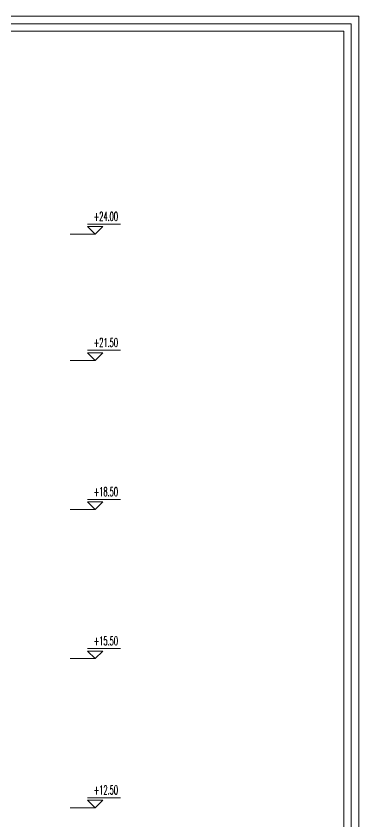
# Model space of a CAD drawing. Header units: millimetres. Extents: x -16104 to 67872, y -88009 to 12107.
# Drawn here: x 45578 to 46255, y 10513 to 12107 of the extents above; entities that cross this region are included whole.
import ezdxf

# ---------------------------------------------------------------- set-up
doc = ezdxf.new("R2010")
doc.units = ezdxf.units.MM
doc.layers.add('c05', color=32, linetype='Continuous', lineweight=13)
doc.layers.add('TARAMA', color=8, linetype='Continuous', lineweight=15)
doc.styles.add('OLCU', font='simplex.shx', dxfattribs={"width": 0.6, "height": 1400})

msp = doc.modelspace()

# ---------------------------------------------------------------- linework, layer by layer
at = {"layer": 'c05'}
for points in [[(46255.1, 8939.6), (46255.1, 8729.3), (42724.8, 8729.3), (42724.8, 12107.1), (46255.1, 12107.1), (46255.1, 10251)], [(46255.1, 8939.6), (46255.1, 8729.3), (42724.8, 8729.3), (42724.8, 12107.1), (46255.1, 12107.1), (46255.1, 10251)], [(46240.1, 8939.6), (46240.1, 8744.3), (42739.8, 8744.3), (42739.8, 12092.1), (46240.1, 12092.1), (46240.1, 10251)], [(46225.1, 8939.6), (46225.1, 8759.3), (42754.8, 8759.3), (42754.8, 12077.1), (46225.1, 12077.1), (46225.1, 10251)]]:
    msp.add_lwpolyline(points, dxfattribs=at)
at = {"layer": 'TARAMA', "ltscale": 0.01}
for p, q in [((45718.9, 11695.7), (45783.9, 11695.7)), ((45733.9, 11675.7), (45718.9, 11690.7)), ((45718.9, 11690.7), (45748.9, 11690.7)), ((45733.9, 11675.7), (45748.9, 11690.7)), ((45733.9, 11675.7), (45684.5, 11675.7)), ((45718.9, 11446.1), (45783.9, 11446.1)), ((45733.9, 11426.1), (45718.9, 11441.1)), ((45718.9, 11441.1), (45748.9, 11441.1)), ((45733.9, 11426.1), (45748.9, 11441.1)), ((45733.9, 11426.1), (45684.5, 11426.1)), ((45718.9, 11151.1), (45783.9, 11151.1)), ((45733.9, 11131.1), (45718.9, 11146.1)), ((45718.9, 11146.1), (45748.9, 11146.1)), ((45733.9, 11131.1), (45748.9, 11146.1)), ((45733.9, 11131.1), (45684.5, 11131.1)), ((45718.9, 10856.1), (45783.9, 10856.1)), ((45733.9, 10836.1), (45718.9, 10851.1)), ((45718.9, 10851.1), (45748.9, 10851.1)), ((45733.9, 10836.1), (45748.9, 10851.1)), ((45733.9, 10836.1), (45684.5, 10836.1)), ((45718.9, 10561.1), (45783.9, 10561.1)), ((45733.9, 10541.1), (45718.9, 10556.1)), ((45718.9, 10556.1), (45748.9, 10556.1)), ((45733.9, 10541.1), (45748.9, 10556.1)), ((45733.9, 10541.1), (45684.5, 10541.1))]:
    msp.add_line(p, q, dxfattribs=at)

# ---------------------------------------------------------------- texts
at = {"layer": 'TARAMA', "ltscale": 0.01, "style": 'OLCU', "width": 0.55}
for s, p in [('+24.00', (45731.1, 11702.2)), ('+21.50', (45731.1, 11452.6)), ('+18.50', (45731.1, 11157.6)), ('+15.50', (45731.1, 10862.6)), ('+12.50', (45731.1, 10567.6))]:
    msp.add_text(s, height=17.5, dxfattribs=at).set_placement(p)

doc.saveas('drawing.dxf')
